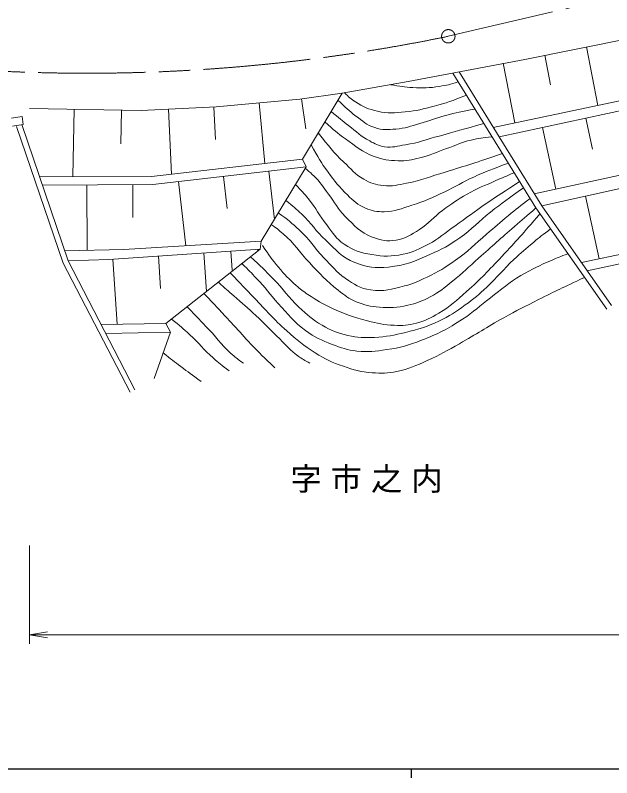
# Model space of a CAD drawing. Units: millimetres, scale not verified. Extents: x 40000 to 680000, y 20000 to 380000.
# Drawn here: x 123658 to 190450, y 204000 to 289338 of the extents above; entities that cross this region are included whole.
import ezdxf

# ---------------------------------------------------------------- set-up
doc = ezdxf.new("R2010")
doc.units = ezdxf.units.MM
doc.header["$LTSCALE"] = 1000
doc.linetypes.add('CHAIN', pattern=[18.5, 12, -1.5, 3.5, -1.5])
for name, color, linetype, lineweight in [('M-BMK', 2, 'CHAIN', 13), ('M-STR-HTXT', 7, 'Continuous', 13), ('M-TTL-BAND', 7, 'Continuous', 25), ('M-WORK', 1, 'Continuous', 13)]:
    doc.layers.add(name, color=color, linetype=linetype, lineweight=lineweight)
doc.layers.add('M-BMK-HTXT', color=7, linetype='Continuous')
doc.styles.add('ＭＳ ゴシック', font='')
doc.styles.get('ＭＳ ゴシック').set_extended_font_data('MS Gothic')

# ---------------------------------------------------------------- blocks, each defined once
blk = doc.blocks.new('open_arrow')
at = {"color": 0, "linetype": 'Continuous', "lineweight": -2}
blk.add_lwpolyline([(7.5, 1.25), (0, 0), (7.5, -1.25)], dxfattribs=at)

msp = doc.modelspace()

# ---------------------------------------------------------------- linework, layer by layer
at = {"layer": 'M-BMK'}
msp.add_line((172150, 286983), (234755, 301685), dxfattribs=at)
msp.add_circle((172150, 286983), 750, dxfattribs=at)
msp.add_arc((131690, 482847), 200000, 252.53898, 281.67149, dxfattribs=at)
at = {"layer": 'M-STR-HTXT'}
for p, q in [((125267, 230000), (125267, 219000)), ((125267, 220000), (287574, 220000))]:
    msp.add_line(p, q, dxfattribs=at)
at = {"layer": 'M-TTL-BAND'}
for p, q in [((40000, 205000), (579000, 205000)), ((168000, 205000), (168000, 204000))]:
    msp.add_line(p, q, dxfattribs=at)
at = {"layer": 'M-WORK'}
for p, q in [((180733, 284391), (195238, 287308)), ((187606, 285803), (188900, 279245)), ((167665, 281914), (180733, 284391)), ((182940, 284883), (183597, 281550)), ((178274, 283963), (179588, 277296)), ((181959, 267775), (172645, 282858)), ((173368, 282995), (177825, 275730)), ((160273, 280635), (167665, 281914)), ((146166, 279076), (155517, 279956)), ((155517, 279956), (160273, 280635)), ((155703, 279982), (156184, 276619)), ((155821, 273248), (160273, 280635)), ((177174, 276791), (193939, 280300)), ((137774, 278677), (146166, 279076)), ((145902, 279064), (146075, 275434)), ((150969, 279528), (151605, 272762)), ((177825, 275730), (193759, 279161)), ((125267, 278917), (137774, 278677)), ((130266, 278821), (130121, 271280)), ((135544, 278720), (135472, 274949)), ((140819, 278822), (141165, 271561)), ((124431, 278000), (123223, 277818)), ((124562, 277125), (124431, 278000)), ((187551, 277824), (188296, 274368)), ((123354, 276943), (124562, 277125)), ((123814, 276905), (129022, 261600)), ((124382, 277098), (129575, 261836)), ((182713, 276782), (184202, 269870)), ((177825, 275730), (182612, 267995)), ((213959, 276343), (181777, 269343)), ((182612, 267995), (214019, 275025)), ((138922, 271303), (155821, 273248)), ((155821, 273248), (156251, 272369)), ((156251, 272369), (139082, 270384)), ((151176, 264043), (156251, 272369)), ((152040, 271882), (152670, 266493)), ((126365, 271271), (138922, 271303)), ((141934, 270714), (142764, 263532)), ((146961, 271295), (147376, 267704)), ((139082, 270384), (126686, 270326)), ((131686, 270349), (131720, 263016)), ((136819, 270373), (136837, 266707)), ((187491, 269087), (189057, 262091)), ((182612, 267995), (190431, 256846)), ((189891, 256426), (181959, 267775)), ((208085, 266153), (187053, 261663)), ((187693, 260750), (209464, 265374)), ((135831, 263111), (151176, 264043)), ((151176, 264043), (151097, 263177)), ((129194, 262958), (135831, 263111)), ((151097, 263177), (134126, 262019)), ((140520, 254839), (151097, 263177)), ((147808, 262953), (147955, 260799)), ((150823, 263159), (150836, 262972)), ((134126, 262019), (129575, 261836)), ((134570, 262049), (135069, 254748)), ((139681, 262398), (139931, 258747)), ((144792, 262747), (145086, 258439)), ((129022, 261600), (136529, 247156)), ((129575, 261836), (137061, 247432)), ((133275, 254718), (140520, 254839)), ((140520, 254839), (141026, 253880)), ((141026, 253880), (133803, 253702)), ((141026, 253880), (139215, 248685))]:
    msp.add_line(p, q, dxfattribs=at)
for points, knots in [([(165659, 281567), (166817, 281358), (167188, 281302), (168178, 281250), (169336, 281189), (169999, 281191), (171144, 281374), (171981, 281508), (172299, 281583), (173256, 281868)], [0, 0, 0, 0, 1, 1, 1, 2, 2, 2, 3, 3, 3, 3]), ([(160509, 280676), (161021, 280169), (161230, 280006), (161749, 279652), (162621, 279055), (163210, 278840), (164235, 278586), (165407, 278295), (166122, 278437), (167326, 278533), (168616, 278635), (169323, 278850), (170576, 279172), (172012, 279541), (172514, 279744), (174176, 280378)], [0, 0, 0, 0, 1, 1, 1, 2, 2, 2, 3, 3, 3, 4, 4, 4, 5, 5, 5, 5]), ([(159792, 279838), (160678, 278967), (160958, 278682), (161802, 278062), (162582, 277489), (162985, 277049), (163907, 276757), (164792, 276476), (165352, 276526), (166278, 276597), (167343, 276678), (167910, 276934), (168942, 277210), (170090, 277516), (170699, 277805), (171846, 278115), (173112, 278458), (173558, 278540), (175123, 278845)], [0, 0, 0, 0, 1, 1, 1, 2, 2, 2, 3, 3, 3, 4, 4, 4, 5, 5, 5, 6, 6, 6, 6]), ([(159031, 278574), (159952, 277802), (160203, 277596), (160976, 276996), (161883, 276294), (162331, 275796), (163347, 275265), (163960, 274944), (164314, 274722), (164999, 274625), (165910, 274498), (166436, 274693), (167344, 274839), (168851, 275080), (169652, 275429), (171127, 275824), (173085, 276349), (173706, 276531), (176125, 277222)], [0, 0, 0, 0, 1, 1, 1, 2, 2, 2, 3, 3, 3, 4, 4, 4, 5, 5, 5, 6, 6, 6, 6]), ([(158321, 277396), (159360, 276466), (159688, 276192), (160630, 275505), (161822, 274634), (162470, 274047), (163854, 273533), (164845, 273165), (165461, 273083), (166518, 273054), (167483, 273027), (168030, 273145), (168969, 273373), (170168, 273665), (170787, 274006), (171952, 274412), (173024, 274786), (173591, 275110), (174696, 275371), (175598, 275584), (175949, 275633), (177039, 275743)], [0, 0, 0, 0, 1, 1, 1, 2, 2, 2, 3, 3, 3, 4, 4, 4, 5, 5, 5, 6, 6, 6, 7, 7, 7, 7]), ([(157577, 276162), (158846, 274583), (159214, 274072), (160444, 272907), (161279, 272115), (161686, 271568), (162681, 270989), (163462, 270535), (163982, 270377), (164879, 270270), (165892, 270148), (166473, 270367), (167477, 270549), (169202, 270863), (170113, 271285), (171793, 271788), (174313, 272543), (175120, 272828), (178201, 273860)], [0, 0, 0, 0, 1, 1, 1, 2, 2, 2, 3, 3, 3, 4, 4, 4, 5, 5, 5, 6, 6, 6, 6]), ([(156788, 274853), (157605, 273384), (157853, 272924), (158685, 271788), (159458, 270734), (159895, 270130), (160843, 269231), (161557, 268554), (161976, 268137), (162881, 267752), (163642, 267429), (164133, 267339), (164959, 267352), (166209, 267372), (166883, 267700), (168076, 268072), (169560, 268534), (170343, 268936), (171753, 269590), (173038, 270187), (173701, 270639), (174989, 271229), (176473, 271908), (177009, 272096), (178870, 272778)], [0, 0, 0, 0, 1, 1, 1, 2, 2, 2, 3, 3, 3, 4, 4, 4, 5, 5, 5, 6, 6, 6, 7, 7, 7, 8, 8, 8, 8]), ([(156144, 272193), (156596, 271842), (156728, 271714), (157078, 271380), (157823, 270667), (158100, 270136), (158730, 269319), (159472, 268357), (159740, 267690), (160603, 266833), (161663, 265782), (162248, 265052), (163640, 264515), (164620, 264138), (165270, 263996), (166305, 264169), (167411, 264354), (167963, 264774), (168915, 265368), (170025, 266060), (170451, 266717), (171499, 267499), (172529, 268267), (173130, 268671), (174243, 269311), (175450, 270004), (176195, 270263), (177467, 270829), (178267, 271185), (178527, 271299), (179524, 271718)], [0, 0, 0, 0, 1, 1, 1, 2, 2, 2, 3, 3, 3, 4, 4, 4, 5, 5, 5, 6, 6, 6, 7, 7, 7, 8, 8, 8, 9, 9, 9, 10, 10, 10, 10]), ([(155048, 270395), (155758, 269668), (155957, 269438), (156497, 268788), (157386, 267719), (157656, 266947), (158535, 265871), (159255, 264989), (159546, 264343), (160494, 263713), (161563, 263001), (162305, 262775), (163571, 262554), (164924, 262317), (165743, 262311), (167087, 262594), (168253, 262839), (168872, 263154), (169924, 263713), (171163, 264370), (171733, 264945), (172881, 265751), (174264, 266721), (175006, 267312), (176398, 268268), (177839, 269258), (178323, 269565), (180138, 270724)], [0, 0, 0, 0, 1, 1, 1, 2, 2, 2, 3, 3, 3, 4, 4, 4, 5, 5, 5, 6, 6, 6, 7, 7, 7, 8, 8, 8, 9, 9, 9, 9]), ([(153960, 268609), (154823, 267916), (155066, 267696), (155738, 267069), (156870, 266015), (157282, 265204), (158416, 264152), (159592, 263061), (160196, 262255), (161692, 261675), (163073, 261139), (163975, 261009), (165449, 261155), (167331, 261342), (168354, 261791), (170084, 262554), (171459, 263160), (172209, 263572), (173441, 264432), (174876, 265434), (175502, 266227), (176878, 267309), (178285, 268416), (178778, 268764), (180567, 270029)], [0, 0, 0, 0, 1, 1, 1, 2, 2, 2, 3, 3, 3, 4, 4, 4, 5, 5, 5, 6, 6, 6, 7, 7, 7, 8, 8, 8, 8]), ([(153115, 267223), (154246, 266393), (154590, 266112), (155458, 265311), (156653, 264209), (157083, 263360), (158216, 262194), (159116, 261268), (159546, 260644), (160613, 259916), (161623, 259228), (162238, 258752), (163451, 258598), (164931, 258409), (165807, 258643), (167247, 259037), (168267, 259317), (168815, 259569), (169765, 260036), (171064, 260676), (171779, 261078), (172961, 261914), (174409, 262938), (175085, 263687), (176438, 264832), (177393, 265640), (177910, 266114), (178876, 266910), (179810, 267680), (180120, 267923), (181299, 268844)], [0, 0, 0, 0, 1, 1, 1, 2, 2, 2, 3, 3, 3, 4, 4, 4, 5, 5, 5, 6, 6, 6, 7, 7, 7, 8, 8, 8, 9, 9, 9, 10, 10, 10, 10]), ([(151355, 263570), (152131, 262398), (152368, 262033), (153131, 261137), (153852, 260289), (154281, 259826), (155120, 259094), (155608, 258668), (155893, 258439), (156434, 258082), (157440, 257418), (158023, 257064), (159116, 256555), (160612, 255858), (161496, 255543), (163094, 255134), (164246, 254839), (164908, 254685), (166096, 254637), (167071, 254596), (167637, 254641), (168582, 254885), (169620, 255153), (170159, 255468), (171087, 256004), (172417, 256774), (173031, 257414), (174195, 258420), (175839, 259840), (176637, 260773), (178137, 262345), (179867, 264156), (180409, 264798), (182414, 267123)], [0, 0, 0, 0, 1, 1, 1, 2, 2, 2, 3, 3, 3, 4, 4, 4, 5, 5, 5, 6, 6, 6, 7, 7, 7, 8, 8, 8, 9, 9, 9, 10, 10, 10, 11, 11, 11, 11]), ([(152313, 265909), (152965, 265466), (153155, 265298), (153667, 264872), (154975, 263783), (155412, 262869), (156597, 261648), (157812, 260396), (158445, 259630), (159821, 258558), (160552, 257988), (160959, 257624), (161819, 257279), (162791, 256889), (163386, 256750), (164430, 256666), (165667, 256567), (166390, 256604), (167600, 256879), (168627, 257113), (169197, 257324), (170131, 257812), (171182, 258362), (171673, 258840), (172608, 259570), (173811, 260509), (174394, 261145), (175539, 262154), (177110, 263539), (177983, 264322), (179562, 265697), (180496, 266511), (180791, 266768), (181959, 267775)], [0, 0, 0, 0, 1, 1, 1, 2, 2, 2, 3, 3, 3, 4, 4, 4, 5, 5, 5, 6, 6, 6, 7, 7, 7, 8, 8, 8, 9, 9, 9, 10, 10, 10, 11, 11, 11, 11]), ([(150001, 262314), (151244, 261158), (151582, 260835), (152552, 259843), (153721, 258647), (154201, 257807), (155429, 256672), (156371, 255802), (156910, 255302), (158013, 254648), (159054, 254031), (159710, 253766), (160890, 253502), (162031, 253247), (162707, 253241), (163874, 253289), (165254, 253346), (166023, 253520), (167364, 253848), (168857, 254214), (169701, 254450), (171094, 255101), (172321, 255674), (172953, 256118), (174051, 256912), (175039, 257627), (175558, 258077), (176449, 258910), (177685, 260066), (178258, 260836), (179486, 262000), (180310, 262782), (180791, 263200), (181670, 263919), (182411, 264524), (182667, 264719), (183608, 265416)], [0, 0, 0, 0, 1, 1, 1, 2, 2, 2, 3, 3, 3, 4, 4, 4, 5, 5, 5, 6, 6, 6, 7, 7, 7, 8, 8, 8, 9, 9, 9, 10, 10, 10, 11, 11, 11, 12, 12, 12, 12]), ([(149029, 261548), (149834, 260770), (150050, 260547), (150680, 259883), (151675, 258833), (152121, 258145), (153105, 257085), (154245, 255855), (154787, 255037), (156142, 254048), (157209, 253269), (157920, 252983), (159152, 252503), (160196, 252096), (160809, 251879), (161923, 251757), (163217, 251616), (163963, 251734), (165253, 251917), (166810, 252138), (167677, 252386), (169142, 252956), (171029, 253689), (172052, 254227), (173751, 255327), (175041, 256162), (175639, 256803), (176868, 257725), (178185, 258713), (178861, 259364), (180278, 260202), (181560, 260960), (182319, 261322), (183688, 261907), (184405, 262214), (184653, 262320), (185542, 262648)], [0, 0, 0, 0, 1, 1, 1, 2, 2, 2, 3, 3, 3, 4, 4, 4, 5, 5, 5, 6, 6, 6, 7, 7, 7, 8, 8, 8, 9, 9, 9, 10, 10, 10, 11, 11, 11, 12, 12, 12, 12]), ([(147729, 260522), (149020, 259157), (149353, 258809), (150405, 257720), (151816, 256260), (152532, 255362), (154055, 254017), (155239, 252972), (155914, 252381), (157251, 251540), (158402, 250816), (159115, 250505), (160395, 250048), (161610, 249614), (162332, 249428), (163619, 249329), (164699, 249245), (165327, 249247), (166389, 249462), (167777, 249742), (168497, 250134), (169799, 250687), (171260, 251308), (172009, 251807), (173396, 252579), (175356, 253670), (176393, 254388), (178351, 255483), (179846, 256318), (180712, 256735), (182240, 257507), (184236, 258516), (184895, 258818), (187397, 259995)], [0, 0, 0, 0, 1, 1, 1, 2, 2, 2, 3, 3, 3, 4, 4, 4, 5, 5, 5, 6, 6, 6, 7, 7, 7, 8, 8, 8, 9, 9, 9, 10, 10, 10, 11, 11, 11, 11]), ([(146400, 259475), (147243, 258718), (147456, 258528), (148134, 257923), (149096, 257066), (149662, 256618), (150603, 255739), (151671, 254740), (152213, 254123), (153267, 253110), (154053, 252355), (154410, 251825), (155309, 251210), (155815, 250864), (156019, 250733), (156659, 250410)], [0, 0, 0, 0, 1, 1, 1, 2, 2, 2, 3, 3, 3, 4, 4, 4, 5, 5, 5, 5]), ([(152716, 249878), (151418, 251127), (151062, 251460), (150052, 252524), (149258, 253361), (148844, 253859), (148063, 254708), (146796, 256086), (146383, 256514), (144784, 258200)], [0, 0, 0, 0, 1, 1, 1, 2, 2, 2, 3, 3, 3, 3]), ([(142897, 256713), (144091, 255472), (144392, 255159), (145346, 254158), (146446, 253003), (146915, 252199), (148152, 251192), (148551, 250867), (148695, 250738), (149200, 250393)], [0, 0, 0, 0, 1, 1, 1, 2, 2, 2, 3, 3, 3, 3]), ([(147601, 249540), (146733, 250186), (146487, 250391), (145808, 250979), (144721, 251919), (144283, 252628), (143215, 253589), (142429, 254296), (142147, 254533), (141141, 255329)], [0, 0, 0, 0, 1, 1, 1, 2, 2, 2, 3, 3, 3, 3]), ([(140209, 251538), (141171, 250796), (141419, 250606), (142202, 250020), (143084, 249359), (143369, 249153), (144476, 248350)], [0, 0, 0, 0, 1, 1, 1, 2, 2, 2, 2])]:
    msp.add_open_spline(points, degree=3, knots=knots, dxfattribs=at)

# ---------------------------------------------------------------- block references
at = {"layer": 'M-STR-HTXT', "xscale": 267, "yscale": 267}
msp.add_blockref('open_arrow', (125267, 220000), dxfattribs=at)

# ---------------------------------------------------------------- texts
at = {"layer": 'M-BMK-HTXT', "insert": (163495, 237300), "char_height": 2566, "attachment_point": 5, "style": 'ＭＳ ゴシック'}
msp.add_mtext('\\T1.29;字市之内', dxfattribs=at)

doc.saveas('drawing.dxf')
